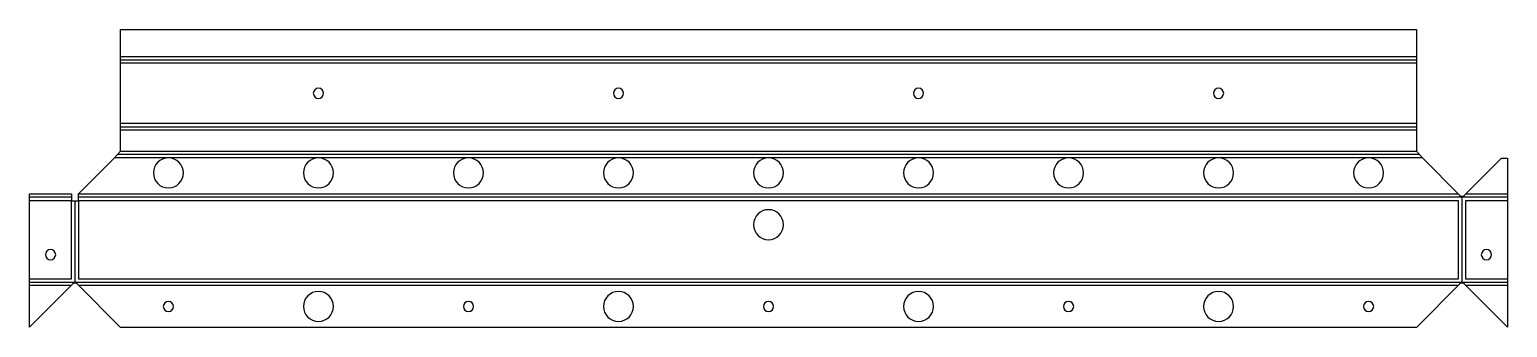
# Model space of a CAD drawing. Header units: millimetres. Extents: x -30 to 462, y 0 to 99.
import ezdxf

# ---------------------------------------------------------------- set-up
doc = ezdxf.new("R2010")
doc.units = ezdxf.units.MM

msp = doc.modelspace()

# ---------------------------------------------------------------- linework, layer by layer
at = {"layer": 'BEND'}
for p, q in [((0, 89.18), (431.86, 89.18)), ((0, 66.92), (431.86, 66.92)), ((432.86, 57.65), (-1, 57.65)), ((-16.37, 43.39), (-30.33, 43.39)), ((-15.2, 42.26), (-15.2, 14.79)), ((447.06, 43.39), (-14.04, 43.39)), ((447.06, 14.79), (447.06, 43.74)), ((462.19, 43.39), (447.06, 43.39)), ((-30.33, 15.13), (-15.2, 15.13)), ((-15.2, 15.13), (447.06, 15.13)), ((447.06, 15.13), (462.19, 15.13))]:
    msp.add_line(p, q, dxfattribs=at)
at = {"layer": 'BEND_EXTENT'}
for p, q in [((0, 90.31), (431.86, 90.31)), ((431.86, 88.05), (0, 88.05)), ((0, 68.05), (431.86, 68.05)), ((431.86, 65.79), (0, 65.79)), ((15.93, 56.52), (-2, 56.52)), ((0, 58.79), (431.86, 58.79)), ((65.93, 56.52), (15.93, 56.52)), ((115.93, 56.52), (65.93, 56.52)), ((165.93, 56.52), (115.93, 56.52)), ((215.93, 56.52), (165.93, 56.52)), ((265.93, 56.52), (215.93, 56.52)), ((315.93, 56.52), (265.93, 56.52)), ((365.93, 56.52), (315.93, 56.52)), ((415.93, 56.52), (365.93, 56.52)), ((433.86, 56.52), (415.93, 56.52)), ((-14, 44.52), (445.86, 44.52)), ((448.26, 44.52), (462.19, 44.52)), ((-16.33, 42.26), (-30.33, 42.26)), ((-16.33, 16.26), (-16.33, 42.26)), ((448.19, 42.26), (448.19, 16.26)), ((462.19, 42.26), (448.19, 42.26)), ((-30.33, 16.26), (-16.33, 16.26)), ((448.19, 16.26), (462.19, 16.26)), ((-16.4, 14), (-30.33, 14)), ((445.86, 14), (-14, 14)), ((462.19, 14), (448.26, 14))]:
    msp.add_line(p, q, dxfattribs=at)
msp.add_lwpolyline([(-14.07, 16.26), (445.93, 16.26), (445.93, 42.26), (-14.07, 42.26)], close=True, dxfattribs=at)
at = {"layer": 'INTERIOR_PROFILES', "extrusion": (0, 0, -1)}
for centre, radius in [((-65.93, 78.05), 1.7), ((-165.93, 78.05), 1.7), ((-265.93, 78.05), 1.7), ((-365.93, 78.05), 1.7), ((-15.93, 51.52), 5), ((-65.93, 51.52), 5), ((-115.93, 51.52), 5), ((-165.93, 51.52), 5), ((-215.93, 51.52), 5), ((-265.93, 51.52), 5), ((-315.93, 51.52), 5), ((-365.93, 51.52), 5), ((-415.93, 51.52), 5), ((-215.93, 34.26), 5), ((23.33, 24.26), 1.7), ((-455.19, 24.26), 1.7), ((-65.93, 7), 5), ((-165.93, 7), 5), ((-265.93, 7), 5), ((-365.93, 7), 5), ((-15.93, 7), 1.7), ((-115.93, 7), 1.7), ((-215.93, 7), 1.7), ((-315.93, 7), 1.7), ((-415.93, 7), 1.7)]:
    msp.add_circle(centre, radius, dxfattribs=at)
at = {"layer": 'OUTER_PROFILES'}
msp.add_lwpolyline([(446.35, 44.03, 0.414214), (447.77, 44.03), (460.19, 56.45), (462.19, 56.45), (462.19, 0.07), (447.77, 14.49, 0.414214), (446.35, 14.49), (431.86, 0), (0, 0), (-14.49, 14.49, 0.414214), (-15.91, 14.49), (-30.33, 0.07), (-30.33, 44.52), (-16.4, 44.52), (-16.33, 42.26), (-14.07, 42.26), (-14, 44.52), (-2, 56.52), (0, 58.79), (0, 99.31), (431.86, 99.31), (431.86, 58.79), (433.86, 56.52)], format="xyb", close=True, dxfattribs=at)

doc.saveas('drawing.dxf')
